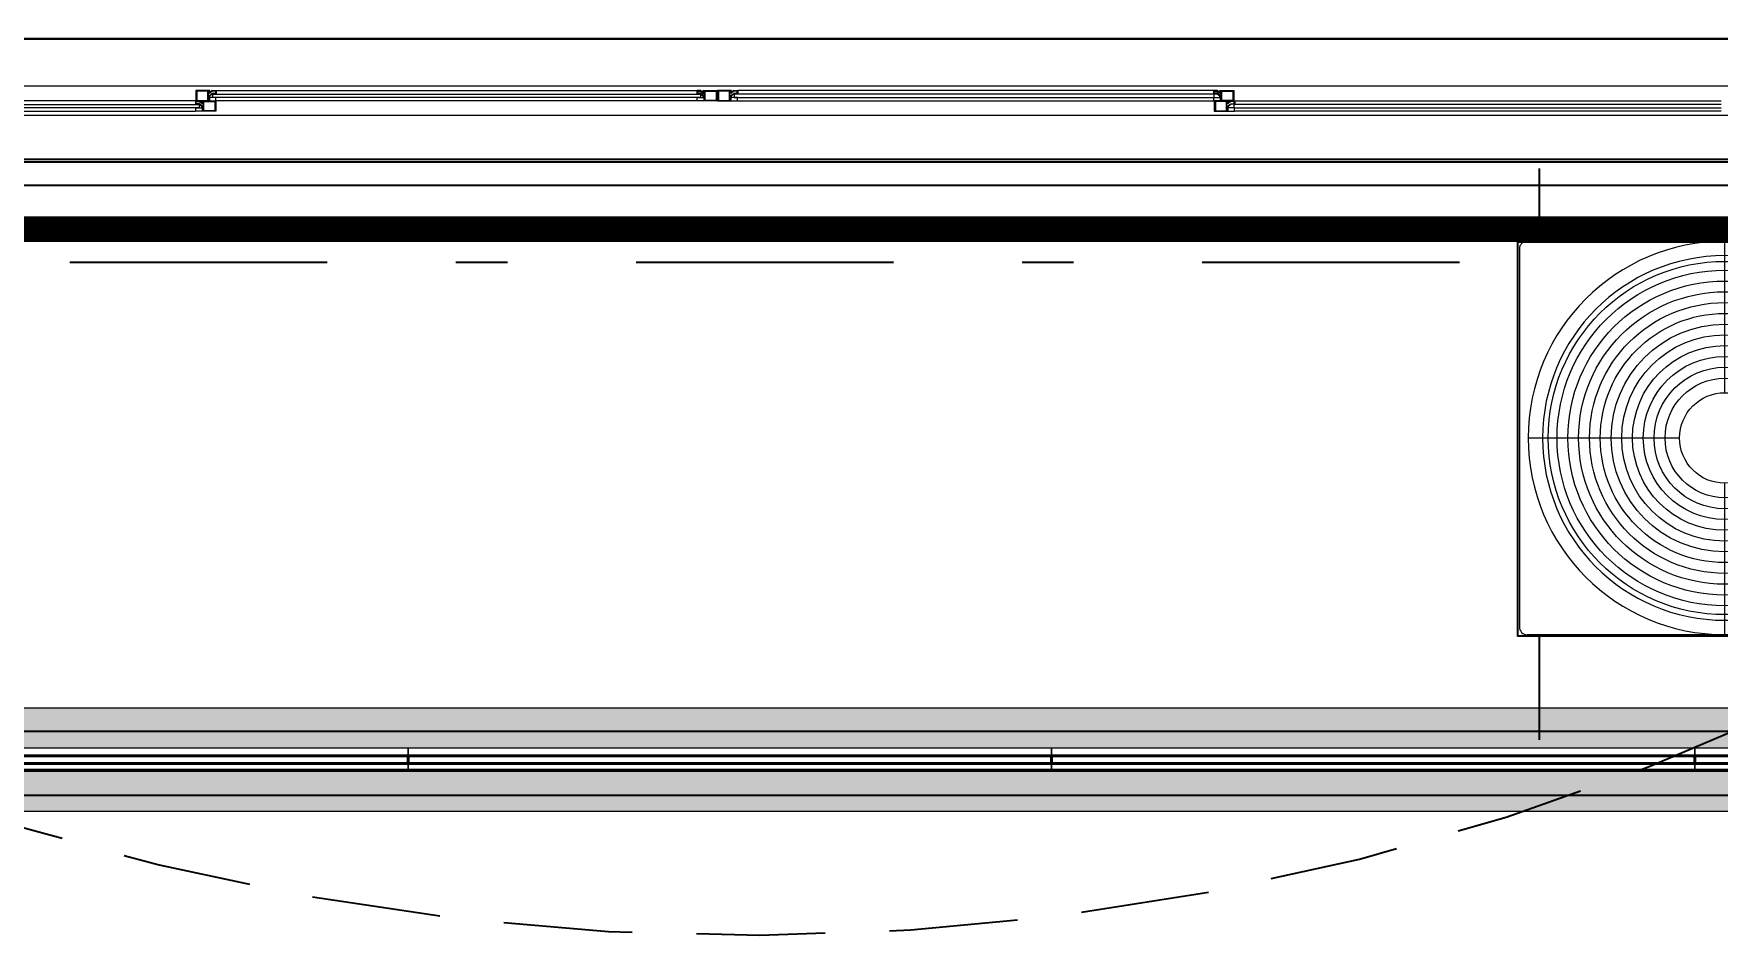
# Model space of a CAD drawing. Extents: x -14.2 to 52.3, y 3.7 to 90.9.
# Drawn here: x 24.329 to 27.602, y 5.583 to 7.334 of the extents above; entities that cross this region are included whole.
import ezdxf

# ---------------------------------------------------------------- set-up
doc = ezdxf.new("R2010")
doc.units = 0
doc.set_wipeout_variables(frame=1)
for name, pattern in [('limpo_PINI-PSG-PE-0102-LAZ-R00$0$DAA_Traço Ponto', [10, 5, -2.5, 0, -2.5]), ('limpo_PINI-PSG-PE-0102-LAZ-R00$0$DASHDOT', [1, 0.5, -0.25, 0, -0.25]), ('limpo_PINI-PSG-PE-0102-LAZ-R00$0$HIDDEN', [0.375, 0.25, -0.125])]:
    doc.linetypes.add(name, pattern=pattern)
for name, color, linetype, lineweight in [('limpo_PINI-PSG-PE-0102-LAZ-R00$0$A-DETL', 1, 'Continuous', 5), ('limpo_PINI-PSG-PE-0102-LAZ-R00$0$A-DETL-GENF', 1, 'Continuous', 5), ('limpo_PINI-PSG-PE-0102-LAZ-R00$0$A-GLAZ', 151, 'Continuous', 5), ('limpo_PINI-PSG-PE-0102-LAZ-R00$0$A-GLAZ-CURT', 52, 'Continuous', 5), ('limpo_PINI-PSG-PE-0102-LAZ-R00$0$A-WALL', 1, 'Continuous', 5), ('limpo_PINI-PSG-PE-0102-LAZ-R00$0$S-BEAM', 12, 'Continuous', 5)]:
    doc.layers.add(name, color=color, linetype=linetype, lineweight=lineweight)
for name, color, linetype in [('limpo_PINI-PSG-PE-0102-LAZ-R00$0$ACAV-CONDENSADORA VRV_VRF', 5, 'Continuous'), ('limpo_PINI-PSG-PE-0102-LAZ-R00$0$AVAC-EVAPORADORAS CASSTE', 5, 'Continuous'), ('limpo_PINI-PSG-PE-0102-LAZ-R00$0$PA_EXTE_1', 1, 'Continuous'), ('limpo_PINI-PSG-PE-0102-LAZ-R00$0$PA_EXTE_3', 3, 'Continuous'), ('limpo_PINI-PSG-PE-0102-LAZ-R00$0$PA_HOLD_AR COND', 21, 'Continuous'), ('limpo_PINI-PSG-PE-0102-LAZ-R00$0$PA_PROJ_I', 2, 'limpo_PINI-PSG-PE-0102-LAZ-R00$0$DASHDOT'), ('limpo_PINI-PSG-PE-0102-LAZ-R00$0$PA_PROJ_S_AUX', 212, 'limpo_PINI-PSG-PE-0102-LAZ-R00$0$HIDDEN'), ('limpo_PINI-PSG-PE-0102-LAZ-R00$0$XR_ARQT', 7, 'Continuous'), ('XR_ARQT', 7, 'Continuous')]:
    doc.layers.add(name, color=color, linetype=linetype)
doc.layers.add('limpo_PINI-PSG-PE-0102-LAZ-R00$0$AVAC-ANOTAÇÕES', color=1, linetype='Continuous', plot=False)
doc.layers.add('PA_VEGE_AUX2', color=6, linetype='Continuous', plot=False)
doc.styles.add('limpo_PINI-PSG-PE-0102-LAZ-R00$0$Standard', font='arial.ttf')

# ---------------------------------------------------------------- blocks, each defined once
blk = doc.blocks.new('limpo_PINI-PSG-PE-0102-LAZ-R00$0$PINI-EST-PE-1101-TQR-R20_rvt-1-5PPE_008_LAZER__P_A_0_09_')
at = {"layer": 'limpo_PINI-PSG-PE-0102-LAZ-R00$0$S-BEAM'}
h = blk.add_hatch(color=50, dxfattribs=at)
h.paths.add_polyline_path([(32600.3, -18300), (32968.7, -18300), (32964.4, -18219.8), (32904.2, -18222.5), (-4552.5, -18222.5), (-4561.3, -18300), (31654.2, -18300)])
h.paths.add_polyline_path([(32600.3, -18192.5), (32904.4, -18192.5), (32904.2, -18192.5), (31654.2, -18192.5)])
h.paths.add_polyline_path([(32904.2, -18177.5), (32962, -18174.9), (32958.1, -18100), (8741.9, -18100), (8741.9, -18148.3), (-2878.1, -18148.3), (-2878.1, -18100), (-4538.5, -18100), (-4547.3, -18177.5), (32600.3, -18177.5)])
at = {"layer": 'limpo_PINI-PSG-PE-0102-LAZ-R00$0$S-BEAM', "color": 55, "lineweight": 18}
for p, q in [((32958.1, -18100), (8741.9, -18100)), ((-4561.3, -18300), (32968.7, -18300))]:
    blk.add_line(p, q, dxfattribs=at)
blk = doc.blocks.new('limpo_PINI-PSG-PE-0102-LAZ-R00$0$DAA_003_ALV_COR_4FO - 4_00 x 0_60m-4168055-5PPE_008_LAZER__P_A_0_09_')
at = {"layer": 'limpo_PINI-PSG-PE-0102-LAZ-R00$0$A-DETL-GENF'}
for p, q in [((-2015, 119), (2015, 119)), ((-1980.6, 29.1), (1980.6, 29.1)), ((-1950.4, 21.1), (-1003.9, 21.1)), ((-1003.9, 1), (-1950.4, 1)), ((-39.2, 1), (-964.6, 1)), ((39.2, 1), (974.2, 1)), ((1013.2, 1), (1949.4, 1)), ((1949.4, 21.1), (1014, 21.1)), ((-1980.6, -27.5), (1980.6, -27.5)), ((-964.1, -19.1), (-39.8, -19.1)), ((973.6, -19.1), (39.8, -19.1)), ((2015, -119), (-2015, -119))]:
    blk.add_line(p, q, dxfattribs=at)
at = {"layer": 'limpo_PINI-PSG-PE-0102-LAZ-R00$0$A-DETL-GENF', "lineweight": 15}
for p, q in [((-1003.9, 14.3), (-1950.4, 14.3)), ((-1950.4, 7.8), (-1003.9, 7.8)), ((-1005.4, 7.8), (-1004.4, 7.8)), ((-1005.4, 1), (-1005.4, 7.8)), ((-997.8, 1), (-1005.4, 1)), ((-965.7, 21.1), (-1004.9, 21.1)), ((-1004.9, 21.1), (-1004.9, 14.3)), ((-1004.9, 14.3), (-993.2, 14.3)), ((-1004.4, 7.8), (-1004.4, 7.3)), ((-1004.4, 7.3), (-998.4, 7.3)), ((-1004.4, 6.3), (-1004.4, 2)), ((-998.1, 6.3), (-1004.4, 6.3)), ((-1004.4, 2), (-998.1, 2)), ((-1003.9, 7.8), (-1003.9, 14.3)), ((-1003.9, -19.1), (-1003.9, 1)), ((-1003.9, 1), (-964.6, 1)), ((-1001.8, 0), (-980.3, 0)), ((-1001.8, -18.1), (-1001.8, 0)), ((-998.4, 7.3), (-993.2, 11.3)), ((-992.2, 10.8), (-998.1, 6.3)), ((-998.1, 2), (-993.4, 5.6)), ((-997.8, 1), (-992.6, 4.9)), ((-993.2, 14.3), (-993.2, 11.3)), ((-993.2, 3.9), (-992.7, 4.2)), ((-993.2, 3.9), (-993.2, 1)), ((-993.2, 1), (-965.7, 1)), ((-992.2, 3.5), (-992.7, 4.2)), ((-991.7, 3.7), (-992.6, 4.9)), ((-992.2, 20.1), (-990.2, 20.1)), ((-992.2, 10.8), (-992.2, 20.1)), ((-992.2, 2), (-992.2, 3.5)), ((-990.2, 2), (-992.2, 2)), ((-991.7, 5.3), (-990.9, 4.3)), ((-990.9, 4.3), (-991.7, 3.7)), ((-990.2, 20.1), (-990.2, 2)), ((-989.2, 20.1), (-989.2, 2)), ((-967.7, 20.1), (-989.2, 20.1)), ((-989.2, 2), (-967.7, 2)), ((-980.3, 0), (-980.3, -18.1)), ((-967.7, 2), (-967.7, 20.1)), ((-965.7, 1), (-965.7, 21.1)), ((-964.6, 1), (-964.6, -5.8)), ((0, 1), (-39.2, 1)), ((-39.2, 1), (-39.2, -5.8)), ((0, -19.1), (0, 1)), ((0, -19.1), (0, 1)), ((0, 1), (39.2, 1)), ((39.2, 1), (39.2, -5.8)), ((974.2, 1), (974.2, 21.1)), ((974.2, 21.1), (1013.4, 21.1)), ((1001.7, 1), (974.2, 1)), ((1013.4, 1), (974.2, 1)), ((974.2, 1), (974.2, -5.8)), ((976.2, 20.1), (997.7, 20.1)), ((976.2, 2), (976.2, 20.1)), ((997.7, 2), (976.2, 2)), ((989.9, 0), (989.9, -18.1)), ((1011.4, 0), (989.9, 0)), ((997.7, 20.1), (997.7, 2)), ((998.7, 20.1), (998.7, 2)), ((1000.7, 20.1), (998.7, 20.1)), ((998.7, 2), (1000.7, 2)), ((1000.2, 5.3), (999.5, 4.3)), ((999.5, 4.3), (1000.3, 3.7)), ((1000.3, 3.7), (1001.2, 4.9)), ((1000.7, 10.8), (1000.7, 20.1)), ((1000.7, 10.8), (1006.6, 6.3)), ((1000.7, 3.5), (1001.3, 4.2)), ((1000.7, 2), (1000.7, 3.5)), ((1006.3, 1), (1001.2, 4.9)), ((1001.7, 3.9), (1001.3, 4.2)), ((1001.7, 14.3), (1001.7, 11.3)), ((1013.4, 14.3), (1001.7, 14.3)), ((1007, 7.3), (1001.7, 11.3)), ((1001.7, 3.9), (1001.7, 1)), ((1006.6, 2), (1001.9, 5.6)), ((1006.3, 1), (1014, 1)), ((1006.6, 6.3), (1013, 6.3)), ((1013, 2), (1006.6, 2)), ((1007, 7.8), (1007, 14.3)), ((1007, 14.3), (1955.8, 14.3)), ((1955.8, 7.8), (1007, 7.8)), ((1013, 7.3), (1007, 7.3)), ((1011.4, -18.1), (1011.4, 0)), ((1013, 7.8), (1013, 7.3)), ((1014, 7.8), (1013, 7.8)), ((1013, 6.3), (1013, 2)), ((1013.4, 21.1), (1013.4, 14.3)), ((1013.4, -19.1), (1013.4, 1)), ((1014, 1), (1014, 7.8)), ((-976.3, -19.1), (-1003.9, -19.1)), ((-980.3, -18.1), (-1001.8, -18.1)), ((-979.3, 0), (-979.3, -18.1)), ((-977.3, 0), (-979.3, 0)), ((-979.3, -18.1), (-977.3, -18.1)), ((-977.8, -14.8), (-978.6, -15.8)), ((-978.6, -15.8), (-977.8, -16.4)), ((-977.8, -16.4), (-976.9, -15.2)), ((-977.3, -9.3), (-977.3, 0)), ((-977.3, -9.3), (-971.4, -13.8)), ((-977.3, -16.6), (-976.8, -15.9)), ((-977.3, -18.1), (-977.3, -16.6)), ((-971.7, -19.1), (-976.9, -15.2)), ((-976.3, -16.2), (-976.8, -15.9)), ((-976.3, -5.8), (-976.3, -8.8)), ((-964.6, -5.8), (-976.3, -5.8)), ((-971.1, -12.8), (-976.3, -8.8)), ((-976.3, -16.2), (-976.3, -19.1)), ((-971.4, -18.1), (-976.1, -14.5)), ((-971.7, -19.1), (-964.1, -19.1)), ((-971.4, -13.8), (-965.1, -13.8)), ((-965.1, -18.1), (-971.4, -18.1)), ((-965.1, -12.8), (-971.1, -12.8)), ((-965.7, -5.8), (-965.7, -12.3)), ((-32.8, -5.8), (-965.7, -5.8)), ((-965.7, -5.8), (-965.7, -12.3)), ((-965.7, -12.3), (-32.8, -12.3)), ((-965.1, -12.3), (-965.1, -12.8)), ((-964.1, -12.3), (-965.1, -12.3)), ((-965.1, -13.8), (-965.1, -18.1)), ((-964.1, -19.1), (-964.1, -12.3)), ((-39.8, -12.3), (-38.8, -12.3)), ((-39.8, -19.1), (-39.8, -12.3)), ((-32.1, -19.1), (-39.8, -19.1)), ((-39.2, -5.8), (-27.5, -5.8)), ((-38.8, -12.3), (-38.8, -12.8)), ((-38.8, -12.8), (-32.8, -12.8)), ((-38.8, -13.8), (-38.8, -18.1)), ((-32.4, -13.8), (-38.8, -13.8)), ((-38.8, -18.1), (-32.4, -18.1)), ((-32.8, -12.3), (-32.8, -5.8)), ((-32.8, -12.8), (-27.5, -8.8)), ((-26.5, -9.3), (-32.4, -13.8)), ((-32.4, -18.1), (-27.7, -14.5)), ((-32.1, -19.1), (-27, -15.2)), ((-27.5, -5.8), (-27.5, -8.8)), ((-27.5, -16.2), (-27.1, -15.9)), ((-27.5, -16.2), (-27.5, -19.1)), ((-27.5, -19.1), (0, -19.1)), ((-26.5, -16.6), (-27.1, -15.9)), ((-26.1, -16.4), (-27, -15.2)), ((-26.5, 0), (-24.5, 0)), ((-26.5, -9.3), (-26.5, 0)), ((-26.5, -18.1), (-26.5, -16.6)), ((-24.5, -18.1), (-26.5, -18.1)), ((-25.3, -15.8), (-26.1, -16.4)), ((-26, -14.8), (-25.3, -15.8)), ((-24.5, 0), (-24.5, -18.1)), ((-23.5, 0), (-23.5, -18.1)), ((-2, 0), (-23.5, 0)), ((-23.5, -18.1), (-2, -18.1)), ((-2, -18.1), (-2, 0)), ((27.5, -19.1), (0, -19.1)), ((2, 0), (23.5, 0)), ((2, -18.1), (2, 0)), ((23.5, -18.1), (2, -18.1)), ((23.5, 0), (23.5, -18.1)), ((24.5, 0), (24.5, -18.1)), ((26.5, 0), (24.5, 0)), ((24.5, -18.1), (26.5, -18.1)), ((26, -14.8), (25.3, -15.8)), ((25.3, -15.8), (26.1, -16.4)), ((26.1, -16.4), (27, -15.2)), ((26.5, -9.3), (26.5, 0)), ((26.5, -9.3), (32.4, -13.8)), ((26.5, -16.6), (27.1, -15.9)), ((26.5, -18.1), (26.5, -16.6)), ((32.1, -19.1), (27, -15.2)), ((27.5, -16.2), (27.1, -15.9)), ((27.5, -5.8), (27.5, -8.8)), ((39.2, -5.8), (27.5, -5.8)), ((32.8, -12.8), (27.5, -8.8)), ((27.5, -16.2), (27.5, -19.1)), ((32.4, -18.1), (27.7, -14.5)), ((32.1, -19.1), (39.8, -19.1)), ((32.4, -13.8), (38.8, -13.8)), ((38.8, -18.1), (32.4, -18.1)), ((32.8, -12.3), (32.8, -5.8)), ((32.8, -5.8), (980.6, -5.8)), ((980.6, -12.3), (32.8, -12.3)), ((38.8, -12.8), (32.8, -12.8)), ((38.8, -12.3), (38.8, -12.8)), ((39.8, -12.3), (38.8, -12.3)), ((38.8, -13.8), (38.8, -18.1)), ((39.8, -19.1), (39.8, -12.3)), ((973.6, -12.3), (974.6, -12.3)), ((973.6, -19.1), (973.6, -12.3)), ((981.3, -19.1), (973.6, -19.1)), ((974.2, -5.8), (985.9, -5.8)), ((974.6, -12.3), (974.6, -12.8)), ((974.6, -12.8), (980.6, -12.8)), ((974.6, -13.8), (974.6, -18.1)), ((981, -13.8), (974.6, -13.8)), ((974.6, -18.1), (981, -18.1)), ((980.6, -5.8), (980.6, -12.3)), ((980.6, -12.8), (985.9, -8.8)), ((986.9, -9.3), (981, -13.8)), ((981, -18.1), (985.7, -14.5)), ((981.3, -19.1), (986.4, -15.2)), ((985.9, -5.8), (985.9, -8.8)), ((985.9, -16.2), (986.3, -15.9)), ((985.9, -16.2), (985.9, -19.1)), ((985.9, -19.1), (1013.4, -19.1)), ((986.9, -16.6), (986.3, -15.9)), ((987.3, -16.4), (986.4, -15.2)), ((986.9, 0), (988.9, 0)), ((986.9, -9.3), (986.9, 0)), ((986.9, -18.1), (986.9, -16.6)), ((988.9, -18.1), (986.9, -18.1)), ((988.1, -15.8), (987.3, -16.4)), ((987.4, -14.8), (988.1, -15.8)), ((988.9, 0), (988.9, -18.1)), ((989.9, -18.1), (1011.4, -18.1))]:
    blk.add_line(p, q, dxfattribs=at)
for centre, start, end in [((-992.6, 4.6), 36.8792, 126.8924), ((1001.2, 4.6), 53.1076, 143.1208), ((-976.9, -15.5), 53.1076, 143.1208), ((-27, -15.5), 36.8792, 126.8924), ((27, -15.5), 53.1076, 143.1208), ((986.4, -15.5), 36.8792, 126.8924)]:
    blk.add_arc(centre, 1.24, start, end, dxfattribs=at)
at = {"layer": 'limpo_PINI-PSG-PE-0102-LAZ-R00$0$A-GLAZ'}
for p, q in [((2020, 120), (-2020, 120)), ((-2020, -120), (2020, -120))]:
    blk.add_line(p, q, dxfattribs=at)
blk = doc.blocks.new('limpo_PINI-PSG-PE-0102-LAZ-R00$0$Parede básica _ DAA_GDC_VID_INFTY - ___-2044340-5PPE_008_LAZER__P_A_0_09_')
at = {"layer": 'limpo_PINI-PSG-PE-0102-LAZ-R00$0$A-WALL'}
for p, q in [((15404.2, -18192.5), (15404.2, -18177.5)), ((15404.2, -18177.5), (16654.2, -18177.5)), ((16654.2, -18177.5), (16654.2, -18192.5)), ((15404.2, -18222.5), (15404.2, -18207.5)), ((15404.2, -18222.5), (16654.2, -18222.5)), ((16654.2, -18207.5), (16654.2, -18222.5))]:
    blk.add_line(p, q, dxfattribs=at)
blk = doc.blocks.new('limpo_PINI-PSG-PE-0102-LAZ-R00$0$Parede básica _ DAA_GDC_VID_INFTY - ___-2044341-5PPE_008_LAZER__P_A_0_09_')
at = {"layer": 'limpo_PINI-PSG-PE-0102-LAZ-R00$0$A-WALL'}
for p, q in [((16654.2, -18192.5), (16654.2, -18177.5)), ((16654.2, -18177.5), (17904.2, -18177.5)), ((17904.2, -18177.5), (17904.2, -18192.5)), ((16654.2, -18222.5), (16654.2, -18207.5)), ((16654.2, -18222.5), (17904.2, -18222.5)), ((17904.2, -18207.5), (17904.2, -18222.5))]:
    blk.add_line(p, q, dxfattribs=at)
blk = doc.blocks.new('limpo_PINI-PSG-PE-0102-LAZ-R00$0$Parede básica _ DAA_GDC_VID_INFTY - ___-2044342-5PPE_008_LAZER__P_A_0_09_')
at = {"layer": 'limpo_PINI-PSG-PE-0102-LAZ-R00$0$A-WALL'}
for p, q in [((17904.2, -18192.5), (17904.2, -18177.5)), ((17904.2, -18177.5), (19154.2, -18177.5)), ((19154.2, -18177.5), (19154.2, -18192.5)), ((17904.2, -18222.5), (17904.2, -18207.5)), ((17904.2, -18222.5), (19154.2, -18222.5)), ((19154.2, -18207.5), (19154.2, -18222.5))]:
    blk.add_line(p, q, dxfattribs=at)
blk = doc.blocks.new('limpo_PINI-PSG-PE-0102-LAZ-R00$0$Parede básica _ DAA_GDC_VID_INFTY - ___-2044343-5PPE_008_LAZER__P_A_0_09_')
at = {"layer": 'limpo_PINI-PSG-PE-0102-LAZ-R00$0$A-WALL'}
for p, q in [((19154.2, -18192.5), (19154.2, -18177.5)), ((19154.2, -18177.5), (20404.2, -18177.5)), ((20404.2, -18177.5), (20404.2, -18192.5)), ((19154.2, -18222.5), (19154.2, -18207.5)), ((19154.2, -18222.5), (20404.2, -18222.5)), ((20404.2, -18207.5), (20404.2, -18222.5))]:
    blk.add_line(p, q, dxfattribs=at)
blk = doc.blocks.new('limpo_PINI-PSG-PE-0102-LAZ-R00$0$A$C745163c0')
at = {"layer": 'limpo_PINI-PSG-PE-0102-LAZ-R00$0$A-DETL', "color": 1, "linetype": 'limpo_PINI-PSG-PE-0102-LAZ-R00$0$DAA_Traço Ponto'}
blk.add_line((8785.5, -14655), (26013.6, -14655), dxfattribs=at)
at = {"layer": 'limpo_PINI-PSG-PE-0102-LAZ-R00$0$A-WALL', "color": 170, "lineweight": 40}
for p, q in [((13474.2, -15677.5), (3474.2, -15677.5)), ((10974.2, -15692.5), (10974.2, -15677.5)), ((12224.2, -15692.5), (12224.2, -15677.5)), ((13474.2, -15692.5), (13474.2, -15677.5)), ((25974.2, -15677.5), (13474.2, -15677.5)), ((9724.2, -15692.5), (19724.2, -15692.5))]:
    blk.add_line(p, q, dxfattribs=at)
at = {"lineweight": 5}
blk.add_blockref('limpo_PINI-PSG-PE-0102-LAZ-R00$0$PINI-EST-PE-1101-TQR-R20_rvt-1-5PPE_008_LAZER__P_A_0_09_', (-5680, 2515), dxfattribs=at)
at = {"layer": 'limpo_PINI-PSG-PE-0102-LAZ-R00$0$A-GLAZ', "rotation": 180}
blk.add_blockref('limpo_PINI-PSG-PE-0102-LAZ-R00$0$DAA_003_ALV_COR_4FO - 4_00 x 0_60m-4168055-5PPE_008_LAZER__P_A_0_09_', (11575, -14405), dxfattribs=at)
at = {"layer": 'limpo_PINI-PSG-PE-0102-LAZ-R00$0$A-GLAZ-CURT'}
for name in ['limpo_PINI-PSG-PE-0102-LAZ-R00$0$Parede básica _ DAA_GDC_VID_INFTY - ___-2044340-5PPE_008_LAZER__P_A_0_09_', 'limpo_PINI-PSG-PE-0102-LAZ-R00$0$Parede básica _ DAA_GDC_VID_INFTY - ___-2044341-5PPE_008_LAZER__P_A_0_09_', 'limpo_PINI-PSG-PE-0102-LAZ-R00$0$Parede básica _ DAA_GDC_VID_INFTY - ___-2044342-5PPE_008_LAZER__P_A_0_09_', 'limpo_PINI-PSG-PE-0102-LAZ-R00$0$Parede básica _ DAA_GDC_VID_INFTY - ___-2044343-5PPE_008_LAZER__P_A_0_09_']:
    blk.add_blockref(name, (-5680, 2515), dxfattribs=at)
blk = doc.blocks.new('limpo_PINI-PSG-PE-0102-LAZ-R00$0$RAS22FSNSB')
at = {"layer": 'limpo_PINI-PSG-PE-0102-LAZ-R00$0$AVAC-ANOTAÇÕES', "style": 'limpo_PINI-PSG-PE-0102-LAZ-R00$0$Standard'}
blk.add_text('RAS22FSNSB', height=0.03862, dxfattribs=at).set_placement((-0.1764, 0.4087))
blk.add_wipeout([(0.784, -0.3838), (-0.784, -0.3838), (-0.7884, -0.3832), (-0.7924, -0.3813), (-0.7959, -0.378), (-0.7979, -0.3744), (-0.7989, -0.3706), (-0.799, -0.3688), (-0.799, 0.3653), (-0.7984, 0.3696), (-0.7965, 0.3736), (-0.7946, 0.3759), (-0.7901, 0.379), (-0.784, 0.3803), (0.784, 0.3803), (0.7887, 0.3796), (0.7931, 0.3772), (0.7954, 0.3751), (0.7969, 0.373), (0.7985, 0.3694), (0.799, 0.3653), (0.799, -0.3688), (0.7987, -0.3717), (0.7979, -0.3745), (0.7963, -0.3774), (0.7941, -0.38), (0.7901, -0.3826), (0.7883, -0.3832)]).dxf.layer = 'limpo_PINI-PSG-PE-0102-LAZ-R00$0$ACAV-CONDENSADORA VRV_VRF'
at = {"layer": 'limpo_PINI-PSG-PE-0102-LAZ-R00$0$ACAV-CONDENSADORA VRV_VRF', "linetype": 'Continuous', "lineweight": 15}
for p, q in [((-0.799, 0.3653), (-0.799, -0.3688)), ((0.784, 0.3803), (-0.784, 0.3803)), ((-0.0026, 0.3653), (-0.0026, -0.3688)), ((0.0025, 0.3653), (0.0025, -0.3688)), ((0.799, 0.3653), (0.799, -0.3688)), ((0.784, -0.3838), (-0.784, -0.3838))]:
    blk.add_line(p, q, dxfattribs=at)
at = {"layer": 'limpo_PINI-PSG-PE-0102-LAZ-R00$0$ACAV-CONDENSADORA VRV_VRF', "color": 1, "linetype": 'Continuous', "lineweight": 15}
for p, q in [((-0.3998, 0.0862), (-0.3998, 0.3803)), ((-0.3998, 0.0862), (-0.3998, 0.3803)), ((0.3997, 0.0862), (0.3997, 0.3803)), ((0.3997, 0.0862), (0.3997, 0.3803)), ((-0.7818, -0.0017), (-0.4877, -0.0017)), ((-0.3119, -0.0017), (-0.0178, -0.0017)), ((0.3118, -0.0017), (0.0177, -0.0017)), ((0.7817, -0.0017), (0.4876, -0.0017)), ((-0.3998, -0.3837), (-0.3998, -0.0896)), ((0.3997, -0.3837), (0.3997, -0.0896))]:
    blk.add_line(p, q, dxfattribs=at)
for points in [[(-0.0178, -0.0017, 1), (-0.7818, -0.0017, 1)], [(0.0177, -0.0017, -1), (0.7817, -0.0017, -1)], [(-0.0457, -0.0017, 1), (-0.7538, -0.0017, 1)], [(0.0456, -0.0017, -1), (0.7537, -0.0017, -1)]]:
    blk.add_lwpolyline(points, format="xyb", close=True, dxfattribs=at)
for centre, radius in [((-0.3998, -0.0018), 0.343), ((0.3997, -0.0018), 0.343), ((-0.3998, -0.0018), 0.3259), ((-0.3998, -0.0018), 0.3049), ((0.3997, -0.0018), 0.3259), ((0.3997, -0.0018), 0.3049), ((-0.3998, -0.0018), 0.284), ((0.3997, -0.0018), 0.284), ((-0.3998, -0.0017), 0.2629), ((-0.3998, -0.0018), 0.242), ((0.3997, -0.0017), 0.2629), ((0.3997, -0.0018), 0.242), ((-0.3998, -0.0018), 0.2209), ((-0.3998, -0.0018), 0.2003), ((0.3997, -0.0018), 0.2209), ((0.3997, -0.0018), 0.2003), ((-0.3998, -0.0017), 0.1793), ((0.3997, -0.0017), 0.1793), ((-0.3998, -0.0017), 0.1583), ((-0.3998, -0.0018), 0.1374), ((0.3997, -0.0017), 0.1583), ((0.3997, -0.0018), 0.1374), ((-0.3998, -0.0017), 0.1161), ((0.3997, -0.0017), 0.1161), ((-0.3998, -0.0017), 0.0879), ((0.3997, -0.0017), 0.0879)]:
    blk.add_circle(centre, radius, dxfattribs=at)
at = {"layer": 'limpo_PINI-PSG-PE-0102-LAZ-R00$0$ACAV-CONDENSADORA VRV_VRF', "linetype": 'Continuous', "lineweight": 15}
for centre, start, end in [((-0.784, 0.3653), 90, 180), ((-0.0176, 0.3653), 0, 90), ((0.0175, 0.3653), 90, 180), ((0.784, 0.3653), 0, 90), ((-0.784, -0.3688), 180, 270), ((-0.0176, -0.3688), 270, 0), ((0.0175, -0.3688), 180, 270), ((0.784, -0.3688), 270, 0)]:
    blk.add_arc(centre, 0.015, start, end, dxfattribs=at)
blk = doc.blocks.new('*U404')
at = {"layer": 'limpo_PINI-PSG-PE-0102-LAZ-R00$0$AVAC-EVAPORADORAS CASSTE'}
blk.add_blockref('limpo_PINI-PSG-PE-0102-LAZ-R00$0$RAS22FSNSB', (0, 0.0018), dxfattribs=at)
blk = doc.blocks.new('limpo_PINI-PSG-PE-0102-LAZ-R00$0$A$C37552477')
at = {"layer": 'limpo_PINI-PSG-PE-0102-LAZ-R00$0$AVAC-EVAPORADORAS CASSTE'}
blk.add_blockref('*U404', (15.9324, -15.0606), dxfattribs=at)
blk = doc.blocks.new('limpo_PINI-PSG-PE-0102-LAZ-R00')
at = {"layer": 'limpo_PINI-PSG-PE-0102-LAZ-R00$0$XR_ARQT', "xscale": 0.001000000000038553, "yscale": 0.001000000000038553, "zscale": 0.001000000000038553}
blk.add_blockref('limpo_PINI-PSG-PE-0102-LAZ-R00$0$A$C745163c0', (14.124, 21.592), dxfattribs=at)
at = {"layer": 'limpo_PINI-PSG-PE-0102-LAZ-R00$0$PA_EXTE_1'}
for points in [[(-6.7966, 42.7351), (46.7943, 42.7351, -0.456882), (47.7939, 41.5807), (42.795, 6.9729, -0.372795), (41.4836, 5.8373), (17.2608, 5.8373)], [(-6.7966, 42.6851), (46.7943, 42.6851, -0.456882), (47.7444, 41.5878), (42.7455, 6.98, -0.372795), (41.4836, 5.8873), (17.2608, 5.8873)]]:
    blk.add_lwpolyline(points, format="xyb", dxfattribs=at)
at = {"layer": 'limpo_PINI-PSG-PE-0102-LAZ-R00$0$PA_EXTE_3'}
blk.add_lwpolyline([(42.6713, 6.9908), (47.5777, 40.9584), (47.6691, 41.6297, 0.389373), (46.988, 42.5886), (44.4259, 24.8518), (44.2284, 24.8841), (42.3783, 14.1273), (42.5265, 14.1233), (41.6816, 8.274, -0.372795), (40.1376, 6.937), (32.6429, 7.072), (16.4228, 7.072), (16.4228, 5.9623), (41.4808, 5.9623, 0.373473)], format="xyb", close=True, dxfattribs=at)
blk.add_lwpolyline([(42.5265, 14.1233), (42.5768, 14.1219), (41.7311, 8.2669, -0.372875), (40.1371, 6.887), (32.6425, 7.022), (16.4228, 7.022)], format="xyb", dxfattribs=at)
at = {"layer": 'limpo_PINI-PSG-PE-0102-LAZ-R00$0$PA_PROJ_I'}
blk.add_lwpolyline([(42.5281, 14.1232), (42.7277, 14.1178), (41.8795, 8.2454, -0.373095), (40.1357, 6.737), (32.6411, 6.872), (16.4228, 6.872)], format="xyb", dxfattribs=at)
at = {"layer": 'limpo_PINI-PSG-PE-0102-LAZ-R00$0$PA_PROJ_S_AUX'}
blk.add_lwpolyline([(13.4339, 14.5672, 0.05, 0.05, 0), (21.6408, 14.562, 0.05, 0.05, -0.549162), (23.414, 11.7696, 0.05, 0.05, 0), (21.8955, 8.5327, 0.05, 0.05, 0.549369), (22.9095, 6.937, 0.05, 0.05, 0), (40.1376, 6.937, 0.05, 0.05, 0.372795), (41.6816, 8.274, 0.05, 0.05, 0), (43.4609, 19.7869, 0.05, 0.05, 0), (45.7356, 25.1364, 0.05, 0.05, 0.034181), (46.3603, 27.2114, 0.05, 0.05, 0.368315), (45.1626, 29.4847, 0.05, 0.05, 0.076494), (21.8264, 33.4515, 0.05, 0.05, 0.105248), (19.4187, 32.939, 0.05, 0.05, 0), (10.8328, 28.7025, 0.05, 0.05, 0.246748), (10.329, 27.7438, 0.05, 0.05, 0), (10.329, 27.565, 0, 0, 0)], format="xyseb", dxfattribs=at)
at = {"layer": 'limpo_PINI-PSG-PE-0102-LAZ-R00$0$PA_EXTE_1'}
blk.add_blockref('limpo_PINI-PSG-PE-0102-LAZ-R00$0$A$C37552477', (12.124, 21.592), dxfattribs=at)
blk.add_lwpolyline([(27.2546, 6.9122), (28.8614, 6.9122), (28.8614, 6.1463), (27.2546, 6.1463)], close=True, dxfattribs=at)
at = {"layer": 'limpo_PINI-PSG-PE-0102-LAZ-R00$0$PA_HOLD_AR COND'}
blk.add_lwpolyline([(27.2546, 6.9122), (28.8614, 6.9122), (28.8614, 6.1463), (27.2546, 6.1463)], close=True, dxfattribs=at)
at = {"layer": 'limpo_PINI-PSG-PE-0102-LAZ-R00$0$PA_HOLD_AR COND', "linetype": 'limpo_PINI-PSG-PE-0102-LAZ-R00$0$HIDDEN'}
blk.add_lwpolyline([(23.4989, 6.1238, 0.249757), (28.058, 6.1463)], format="xyb", dxfattribs=at)

msp = doc.modelspace()

# ---------------------------------------------------------------- linework, layer by layer
at = {"layer": 'PA_VEGE_AUX2'}
msp.add_lwpolyline([(27.2546, 5.9623), (27.2546, 7.072)], dxfattribs=at)

# ---------------------------------------------------------------- next in the draw order: block references
at = {"layer": 'XR_ARQT'}
msp.add_blockref('limpo_PINI-PSG-PE-0102-LAZ-R00', (-0.0418, 0.017), dxfattribs=at)

doc.saveas('drawing.dxf')
